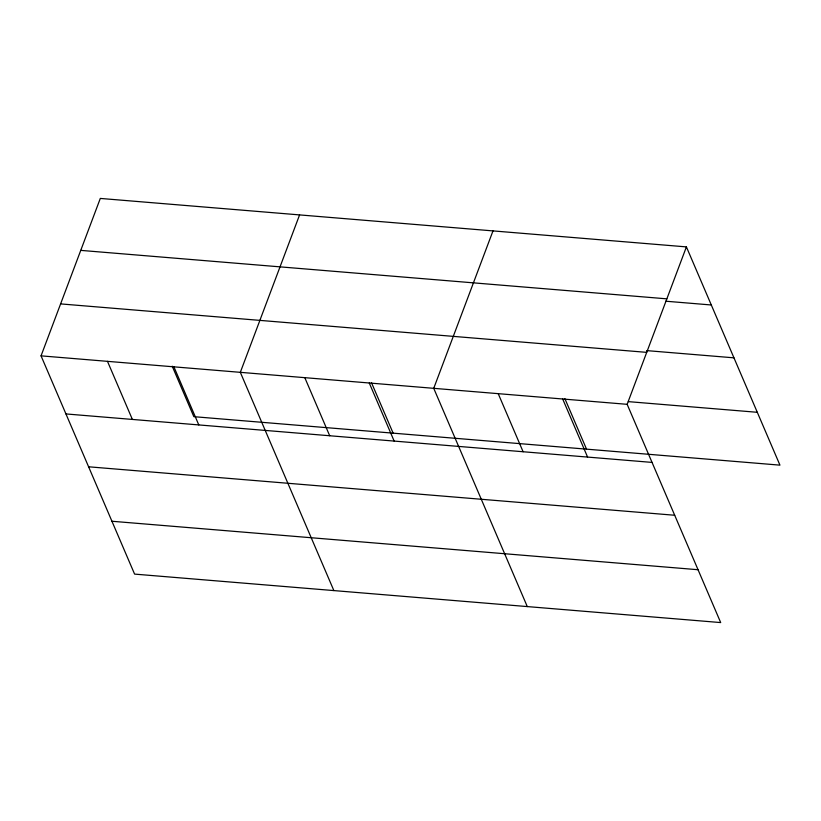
<?xml version="1.0" encoding="UTF-8"?>
<svg xmlns="http://www.w3.org/2000/svg" width="821" height="821" viewBox="0 0 821 821"><rect width="100%" height="100%" fill="white"/><g stroke="black" fill="none" stroke-linecap="round" stroke-linejoin="round"><path stroke-width="1.23" d="M686.407 246.895L627.152 404.322L720.694 622.575L134.593 574.105L41.05 355.852L100.306 198.425L686.407 246.895L779.95 465.148L193.848 416.678L172.205 366.176M299.583 214.907L240.327 372.334L333.87 590.586M492.99 230.896L433.734 388.323L527.287 606.586M80.745 250.374L666.847 298.844M665.79 301.215L711.304 304.981M646.732 350.618L733.953 357.833M60.6 303.903L646.702 352.363M628.352 401.633L757.301 412.296M41.05 355.852L627.152 404.322M65.947 413.938L652.048 462.408M88.596 466.79L674.698 515.26M111.943 521.253L698.045 569.723M564.889 398.647L586.533 449.159M562.683 398.985L587.579 457.071M498.214 393.659L523.1 451.745M371.472 382.658L393.126 433.16M369.265 382.997L394.162 441.082M304.796 377.66L329.693 435.746M173.898 366.833L198.795 424.929M107.479 361.343L132.376 419.428"/></g></svg>
